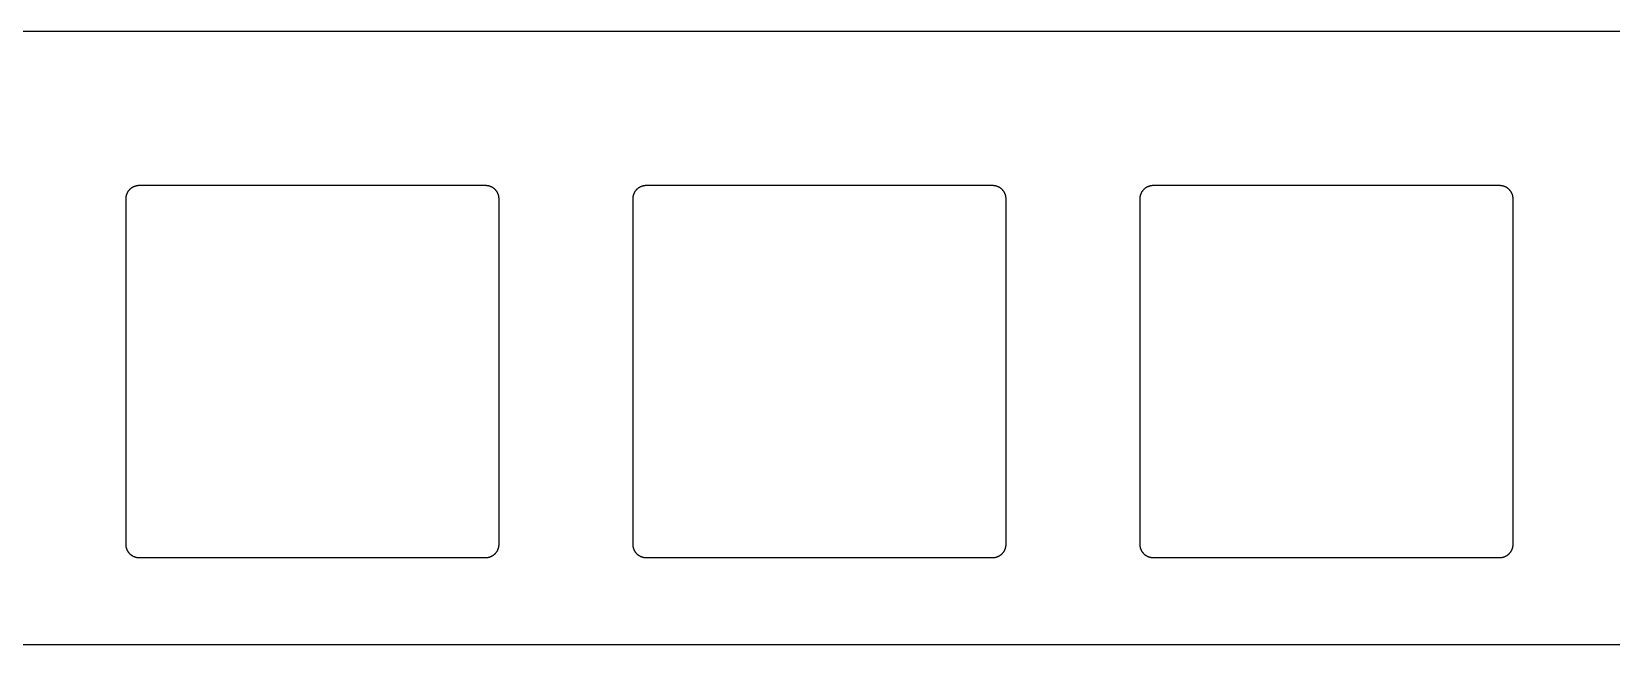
# Model space of a CAD drawing. Header units: millimetres. Extents: x 1057 to 1343, y -204 to -96.
# Drawn here: x 1208.5 to 1267.9, y -122.2 to -99.1 of the extents above; entities that cross this region are included whole.
import ezdxf

# ---------------------------------------------------------------- set-up
doc = ezdxf.new("R2010")
doc.units = ezdxf.units.MM
doc.layers.add('Layer 01', color=18, linetype='Continuous', true_color=0x000000)

msp = doc.modelspace()

# ---------------------------------------------------------------- linework, layer by layer
at = {"layer": 'Layer 01', "color": 0}
for p, q in [((1276.694, -99.125, 1.5), (1123.306, -99.125, 1.5)), ((1212.179, -105.065, 1.5), (1212.187, -105.056, 1.5)), ((1212.187, -105.056, 1.5), (1212.196, -105.046, 1.5)), ((1212.196, -105.046, 1.5), (1212.206, -105.037, 1.5)), ((1212.206, -105.037, 1.5), (1212.215, -105.029, 1.5)), ((1212.215, -105.029, 1.5), (1212.225, -105.02, 1.5)), ((1212.225, -105.02, 1.5), (1212.235, -105.012, 1.5)), ((1212.235, -105.012, 1.5), (1212.245, -105.004, 1.5)), ((1212.245, -105.004, 1.5), (1212.255, -104.996, 1.5)), ((1212.255, -104.996, 1.5), (1212.266, -104.989, 1.5)), ((1212.266, -104.989, 1.5), (1212.276, -104.982, 1.5)), ((1212.276, -104.982, 1.5), (1212.287, -104.975, 1.5)), ((1212.287, -104.975, 1.5), (1212.298, -104.968, 1.5)), ((1212.298, -104.968, 1.5), (1212.309, -104.962, 1.5)), ((1212.309, -104.962, 1.5), (1212.32, -104.956, 1.5)), ((1212.32, -104.956, 1.5), (1212.332, -104.95, 1.5)), ((1212.332, -104.95, 1.5), (1212.343, -104.945, 1.5)), ((1212.343, -104.945, 1.5), (1212.354, -104.94, 1.5)), ((1212.354, -104.94, 1.5), (1212.366, -104.935, 1.5)), ((1212.366, -104.935, 1.5), (1212.378, -104.931, 1.5)), ((1212.378, -104.931, 1.5), (1212.389, -104.927, 1.5)), ((1212.389, -104.927, 1.5), (1212.401, -104.923, 1.5)), ((1212.401, -104.923, 1.5), (1212.412, -104.919, 1.5)), ((1212.412, -104.919, 1.5), (1212.424, -104.916, 1.5)), ((1212.424, -104.916, 1.5), (1212.436, -104.913, 1.5)), ((1212.436, -104.913, 1.5), (1212.447, -104.911, 1.5)), ((1212.447, -104.911, 1.5), (1212.459, -104.908, 1.5)), ((1212.459, -104.908, 1.5), (1212.471, -104.906, 1.5)), ((1212.471, -104.906, 1.5), (1212.482, -104.905, 1.5)), ((1212.482, -104.905, 1.5), (1212.494, -104.903, 1.5)), ((1212.494, -104.903, 1.5), (1212.505, -104.902, 1.5)), ((1212.505, -104.902, 1.5), (1212.516, -104.901, 1.5)), ((1212.516, -104.901, 1.5), (1212.528, -104.9, 1.5)), ((1212.528, -104.9, 1.5), (1212.539, -104.9, 1.5)), ((1212.539, -104.9, 1.5), (1212.55, -104.9, 1.5)), ((1212.55, -104.9, 1.5), (1225.55, -104.9, 1.5)), ((1225.55, -104.9, 1.5), (1225.561, -104.9, 1.5)), ((1225.561, -104.9, 1.5), (1225.572, -104.9, 1.5)), ((1225.572, -104.9, 1.5), (1225.584, -104.901, 1.5)), ((1225.584, -104.901, 1.5), (1225.595, -104.902, 1.5)), ((1225.595, -104.902, 1.5), (1225.606, -104.903, 1.5)), ((1225.606, -104.903, 1.5), (1225.618, -104.905, 1.5)), ((1225.618, -104.905, 1.5), (1225.629, -104.906, 1.5)), ((1225.629, -104.906, 1.5), (1225.641, -104.908, 1.5)), ((1225.641, -104.908, 1.5), (1225.653, -104.911, 1.5)), ((1225.653, -104.911, 1.5), (1225.664, -104.913, 1.5)), ((1225.664, -104.913, 1.5), (1225.676, -104.916, 1.5)), ((1225.676, -104.916, 1.5), (1225.688, -104.919, 1.5)), ((1225.688, -104.919, 1.5), (1225.699, -104.923, 1.5)), ((1225.699, -104.923, 1.5), (1225.711, -104.927, 1.5)), ((1225.711, -104.927, 1.5), (1225.722, -104.931, 1.5)), ((1225.722, -104.931, 1.5), (1225.734, -104.935, 1.5)), ((1225.734, -104.935, 1.5), (1225.746, -104.94, 1.5)), ((1225.746, -104.94, 1.5), (1225.757, -104.945, 1.5)), ((1225.757, -104.945, 1.5), (1225.768, -104.95, 1.5)), ((1225.768, -104.95, 1.5), (1225.78, -104.956, 1.5)), ((1225.78, -104.956, 1.5), (1225.791, -104.962, 1.5)), ((1225.791, -104.962, 1.5), (1225.802, -104.968, 1.5)), ((1225.802, -104.968, 1.5), (1225.813, -104.975, 1.5)), ((1225.813, -104.975, 1.5), (1225.824, -104.982, 1.5)), ((1225.824, -104.982, 1.5), (1225.834, -104.989, 1.5)), ((1225.834, -104.989, 1.5), (1225.845, -104.996, 1.5)), ((1225.845, -104.996, 1.5), (1225.855, -105.004, 1.5)), ((1225.855, -105.004, 1.5), (1225.865, -105.012, 1.5)), ((1225.865, -105.012, 1.5), (1225.875, -105.02, 1.5)), ((1225.875, -105.02, 1.5), (1225.885, -105.029, 1.5)), ((1225.885, -105.029, 1.5), (1225.894, -105.037, 1.5)), ((1225.894, -105.037, 1.5), (1225.904, -105.046, 1.5)), ((1225.904, -105.046, 1.5), (1225.913, -105.056, 1.5)), ((1225.913, -105.056, 1.5), (1225.921, -105.065, 1.5)), ((1231.229, -105.065, 1.5), (1231.237, -105.056, 1.5)), ((1231.237, -105.056, 1.5), (1231.246, -105.046, 1.5)), ((1231.246, -105.046, 1.5), (1231.256, -105.037, 1.5)), ((1231.256, -105.037, 1.5), (1231.265, -105.029, 1.5)), ((1231.265, -105.029, 1.5), (1231.275, -105.02, 1.5)), ((1231.275, -105.02, 1.5), (1231.285, -105.012, 1.5)), ((1231.285, -105.012, 1.5), (1231.295, -105.004, 1.5)), ((1231.295, -105.004, 1.5), (1231.305, -104.996, 1.5)), ((1231.305, -104.996, 1.5), (1231.316, -104.989, 1.5)), ((1231.316, -104.989, 1.5), (1231.326, -104.982, 1.5)), ((1231.326, -104.982, 1.5), (1231.337, -104.975, 1.5)), ((1231.337, -104.975, 1.5), (1231.348, -104.968, 1.5)), ((1231.348, -104.968, 1.5), (1231.359, -104.962, 1.5)), ((1231.359, -104.962, 1.5), (1231.37, -104.956, 1.5)), ((1231.37, -104.956, 1.5), (1231.382, -104.95, 1.5)), ((1231.382, -104.95, 1.5), (1231.393, -104.945, 1.5)), ((1231.393, -104.945, 1.5), (1231.404, -104.94, 1.5)), ((1231.404, -104.94, 1.5), (1231.416, -104.935, 1.5)), ((1231.416, -104.935, 1.5), (1231.428, -104.931, 1.5)), ((1231.428, -104.931, 1.5), (1231.439, -104.927, 1.5)), ((1231.439, -104.927, 1.5), (1231.451, -104.923, 1.5)), ((1231.451, -104.923, 1.5), (1231.462, -104.919, 1.5)), ((1231.462, -104.919, 1.5), (1231.474, -104.916, 1.5)), ((1231.474, -104.916, 1.5), (1231.486, -104.913, 1.5)), ((1231.486, -104.913, 1.5), (1231.497, -104.911, 1.5)), ((1231.497, -104.911, 1.5), (1231.509, -104.908, 1.5)), ((1231.509, -104.908, 1.5), (1231.521, -104.906, 1.5)), ((1231.521, -104.906, 1.5), (1231.532, -104.905, 1.5)), ((1231.532, -104.905, 1.5), (1231.544, -104.903, 1.5)), ((1231.544, -104.903, 1.5), (1231.555, -104.902, 1.5)), ((1231.555, -104.902, 1.5), (1231.566, -104.901, 1.5)), ((1231.566, -104.901, 1.5), (1231.578, -104.9, 1.5)), ((1231.578, -104.9, 1.5), (1231.589, -104.9, 1.5)), ((1231.589, -104.9, 1.5), (1231.6, -104.9, 1.5)), ((1231.6, -104.9, 1.5), (1244.6, -104.9, 1.5)), ((1244.6, -104.9, 1.5), (1244.611, -104.9, 1.5)), ((1244.611, -104.9, 1.5), (1244.622, -104.9, 1.5)), ((1244.622, -104.9, 1.5), (1244.634, -104.901, 1.5)), ((1244.634, -104.901, 1.5), (1244.645, -104.902, 1.5)), ((1244.645, -104.902, 1.5), (1244.656, -104.903, 1.5)), ((1244.656, -104.903, 1.5), (1244.668, -104.905, 1.5)), ((1244.668, -104.905, 1.5), (1244.679, -104.906, 1.5)), ((1244.679, -104.906, 1.5), (1244.691, -104.908, 1.5)), ((1244.691, -104.908, 1.5), (1244.703, -104.911, 1.5)), ((1244.703, -104.911, 1.5), (1244.714, -104.913, 1.5)), ((1244.714, -104.913, 1.5), (1244.726, -104.916, 1.5)), ((1244.726, -104.916, 1.5), (1244.738, -104.919, 1.5)), ((1244.738, -104.919, 1.5), (1244.749, -104.923, 1.5)), ((1244.749, -104.923, 1.5), (1244.761, -104.927, 1.5)), ((1244.761, -104.927, 1.5), (1244.772, -104.931, 1.5)), ((1244.772, -104.931, 1.5), (1244.784, -104.935, 1.5)), ((1244.784, -104.935, 1.5), (1244.796, -104.94, 1.5)), ((1244.796, -104.94, 1.5), (1244.807, -104.945, 1.5)), ((1244.807, -104.945, 1.5), (1244.818, -104.95, 1.5)), ((1244.818, -104.95, 1.5), (1244.83, -104.956, 1.5)), ((1244.83, -104.956, 1.5), (1244.841, -104.962, 1.5)), ((1244.841, -104.962, 1.5), (1244.852, -104.968, 1.5)), ((1244.852, -104.968, 1.5), (1244.863, -104.975, 1.5)), ((1244.863, -104.975, 1.5), (1244.874, -104.982, 1.5)), ((1244.874, -104.982, 1.5), (1244.884, -104.989, 1.5)), ((1244.884, -104.989, 1.5), (1244.895, -104.996, 1.5)), ((1244.895, -104.996, 1.5), (1244.905, -105.004, 1.5)), ((1244.905, -105.004, 1.5), (1244.915, -105.012, 1.5)), ((1244.915, -105.012, 1.5), (1244.925, -105.02, 1.5)), ((1244.925, -105.02, 1.5), (1244.935, -105.029, 1.5)), ((1244.935, -105.029, 1.5), (1244.944, -105.037, 1.5)), ((1244.944, -105.037, 1.5), (1244.954, -105.046, 1.5)), ((1244.954, -105.046, 1.5), (1244.963, -105.056, 1.5)), ((1244.963, -105.056, 1.5), (1244.971, -105.065, 1.5)), ((1250.279, -105.065, 1.5), (1250.287, -105.056, 1.5)), ((1250.287, -105.056, 1.5), (1250.296, -105.046, 1.5)), ((1250.296, -105.046, 1.5), (1250.306, -105.037, 1.5)), ((1250.306, -105.037, 1.5), (1250.315, -105.029, 1.5)), ((1250.315, -105.029, 1.5), (1250.325, -105.02, 1.5)), ((1250.325, -105.02, 1.5), (1250.335, -105.012, 1.5)), ((1250.335, -105.012, 1.5), (1250.345, -105.004, 1.5)), ((1250.345, -105.004, 1.5), (1250.355, -104.996, 1.5)), ((1250.355, -104.996, 1.5), (1250.366, -104.989, 1.5)), ((1250.366, -104.989, 1.5), (1250.376, -104.982, 1.5)), ((1250.376, -104.982, 1.5), (1250.387, -104.975, 1.5)), ((1250.387, -104.975, 1.5), (1250.398, -104.968, 1.5)), ((1250.398, -104.968, 1.5), (1250.409, -104.962, 1.5)), ((1250.409, -104.962, 1.5), (1250.42, -104.956, 1.5)), ((1250.42, -104.956, 1.5), (1250.432, -104.95, 1.5)), ((1250.432, -104.95, 1.5), (1250.443, -104.945, 1.5)), ((1250.443, -104.945, 1.5), (1250.454, -104.94, 1.5)), ((1250.454, -104.94, 1.5), (1250.466, -104.935, 1.5)), ((1250.466, -104.935, 1.5), (1250.478, -104.931, 1.5)), ((1250.478, -104.931, 1.5), (1250.489, -104.927, 1.5)), ((1250.489, -104.927, 1.5), (1250.501, -104.923, 1.5)), ((1250.501, -104.923, 1.5), (1250.512, -104.919, 1.5)), ((1250.512, -104.919, 1.5), (1250.524, -104.916, 1.5)), ((1250.524, -104.916, 1.5), (1250.536, -104.913, 1.5)), ((1250.536, -104.913, 1.5), (1250.547, -104.911, 1.5)), ((1250.547, -104.911, 1.5), (1250.559, -104.908, 1.5)), ((1250.559, -104.908, 1.5), (1250.571, -104.906, 1.5)), ((1250.571, -104.906, 1.5), (1250.582, -104.905, 1.5)), ((1250.582, -104.905, 1.5), (1250.594, -104.903, 1.5)), ((1250.594, -104.903, 1.5), (1250.605, -104.902, 1.5)), ((1250.605, -104.902, 1.5), (1250.616, -104.901, 1.5)), ((1250.616, -104.901, 1.5), (1250.628, -104.9, 1.5)), ((1250.628, -104.9, 1.5), (1250.639, -104.9, 1.5)), ((1250.639, -104.9, 1.5), (1250.65, -104.9, 1.5)), ((1250.65, -104.9, 1.5), (1263.65, -104.9, 1.5)), ((1263.65, -104.9, 1.5), (1263.661, -104.9, 1.5)), ((1263.661, -104.9, 1.5), (1263.672, -104.9, 1.5)), ((1263.672, -104.9, 1.5), (1263.684, -104.901, 1.5)), ((1263.684, -104.901, 1.5), (1263.695, -104.902, 1.5)), ((1263.695, -104.902, 1.5), (1263.706, -104.903, 1.5)), ((1263.706, -104.903, 1.5), (1263.718, -104.905, 1.5)), ((1263.718, -104.905, 1.5), (1263.729, -104.906, 1.5)), ((1263.729, -104.906, 1.5), (1263.741, -104.908, 1.5)), ((1263.741, -104.908, 1.5), (1263.753, -104.911, 1.5)), ((1263.753, -104.911, 1.5), (1263.764, -104.913, 1.5)), ((1263.764, -104.913, 1.5), (1263.776, -104.916, 1.5)), ((1263.776, -104.916, 1.5), (1263.788, -104.919, 1.5)), ((1263.788, -104.919, 1.5), (1263.799, -104.923, 1.5)), ((1263.799, -104.923, 1.5), (1263.811, -104.927, 1.5)), ((1263.811, -104.927, 1.5), (1263.822, -104.931, 1.5)), ((1263.822, -104.931, 1.5), (1263.834, -104.935, 1.5)), ((1263.834, -104.935, 1.5), (1263.846, -104.94, 1.5)), ((1263.846, -104.94, 1.5), (1263.857, -104.945, 1.5)), ((1263.857, -104.945, 1.5), (1263.868, -104.95, 1.5)), ((1263.868, -104.95, 1.5), (1263.88, -104.956, 1.5)), ((1263.88, -104.956, 1.5), (1263.891, -104.962, 1.5)), ((1263.891, -104.962, 1.5), (1263.902, -104.968, 1.5)), ((1263.902, -104.968, 1.5), (1263.913, -104.975, 1.5)), ((1263.913, -104.975, 1.5), (1263.924, -104.982, 1.5)), ((1263.924, -104.982, 1.5), (1263.934, -104.989, 1.5)), ((1263.934, -104.989, 1.5), (1263.945, -104.996, 1.5)), ((1263.945, -104.996, 1.5), (1263.955, -105.004, 1.5)), ((1263.955, -105.004, 1.5), (1263.965, -105.012, 1.5)), ((1263.965, -105.012, 1.5), (1263.975, -105.02, 1.5)), ((1263.975, -105.02, 1.5), (1263.985, -105.029, 1.5)), ((1263.985, -105.029, 1.5), (1263.994, -105.037, 1.5)), ((1263.994, -105.037, 1.5), (1264.004, -105.046, 1.5)), ((1264.004, -105.046, 1.5), (1264.013, -105.056, 1.5)), ((1264.013, -105.056, 1.5), (1264.021, -105.065, 1.5)), ((1212.05, -105.378, 1.5), (1212.051, -105.366, 1.5)), ((1212.05, -105.389, 1.5), (1212.05, -105.378, 1.5)), ((1212.05, -105.4, 1.5), (1212.05, -105.389, 1.5)), ((1212.05, -118.4, 1.5), (1212.05, -105.4, 1.5)), ((1212.051, -105.366, 1.5), (1212.052, -105.355, 1.5)), ((1212.052, -105.355, 1.5), (1212.053, -105.344, 1.5)), ((1212.053, -105.344, 1.5), (1212.055, -105.332, 1.5)), ((1212.055, -105.332, 1.5), (1212.056, -105.321, 1.5)), ((1212.056, -105.321, 1.5), (1212.058, -105.309, 1.5)), ((1212.058, -105.309, 1.5), (1212.061, -105.297, 1.5)), ((1212.061, -105.297, 1.5), (1212.063, -105.286, 1.5)), ((1212.063, -105.286, 1.5), (1212.066, -105.274, 1.5)), ((1212.066, -105.274, 1.5), (1212.069, -105.262, 1.5)), ((1212.069, -105.262, 1.5), (1212.073, -105.251, 1.5)), ((1212.073, -105.251, 1.5), (1212.077, -105.239, 1.5)), ((1212.077, -105.239, 1.5), (1212.081, -105.228, 1.5)), ((1212.081, -105.228, 1.5), (1212.085, -105.216, 1.5)), ((1212.085, -105.216, 1.5), (1212.09, -105.204, 1.5)), ((1212.09, -105.204, 1.5), (1212.095, -105.193, 1.5)), ((1212.095, -105.193, 1.5), (1212.1, -105.182, 1.5)), ((1212.1, -105.182, 1.5), (1212.106, -105.17, 1.5)), ((1212.106, -105.17, 1.5), (1212.112, -105.159, 1.5)), ((1212.112, -105.159, 1.5), (1212.118, -105.148, 1.5)), ((1212.118, -105.148, 1.5), (1212.125, -105.137, 1.5)), ((1212.125, -105.137, 1.5), (1212.132, -105.126, 1.5)), ((1212.132, -105.126, 1.5), (1212.139, -105.116, 1.5)), ((1212.139, -105.116, 1.5), (1212.146, -105.105, 1.5)), ((1212.146, -105.105, 1.5), (1212.154, -105.095, 1.5)), ((1212.154, -105.095, 1.5), (1212.162, -105.085, 1.5)), ((1212.162, -105.085, 1.5), (1212.17, -105.075, 1.5)), ((1212.17, -105.075, 1.5), (1212.179, -105.065, 1.5)), ((1225.921, -105.065, 1.5), (1225.93, -105.075, 1.5)), ((1225.93, -105.075, 1.5), (1225.938, -105.085, 1.5)), ((1225.938, -105.085, 1.5), (1225.946, -105.095, 1.5)), ((1225.946, -105.095, 1.5), (1225.954, -105.105, 1.5)), ((1225.954, -105.105, 1.5), (1225.961, -105.116, 1.5)), ((1225.961, -105.116, 1.5), (1225.968, -105.126, 1.5)), ((1225.968, -105.126, 1.5), (1225.975, -105.137, 1.5)), ((1225.975, -105.137, 1.5), (1225.982, -105.148, 1.5)), ((1225.982, -105.148, 1.5), (1225.988, -105.159, 1.5)), ((1225.988, -105.159, 1.5), (1225.994, -105.17, 1.5)), ((1225.994, -105.17, 1.5), (1226, -105.182, 1.5)), ((1226, -105.182, 1.5), (1226.005, -105.193, 1.5)), ((1226.005, -105.193, 1.5), (1226.01, -105.204, 1.5)), ((1226.01, -105.204, 1.5), (1226.015, -105.216, 1.5)), ((1226.015, -105.216, 1.5), (1226.019, -105.228, 1.5)), ((1226.019, -105.228, 1.5), (1226.023, -105.239, 1.5)), ((1226.023, -105.239, 1.5), (1226.027, -105.251, 1.5)), ((1226.027, -105.251, 1.5), (1226.031, -105.262, 1.5)), ((1226.031, -105.262, 1.5), (1226.034, -105.274, 1.5)), ((1226.034, -105.274, 1.5), (1226.037, -105.286, 1.5)), ((1226.037, -105.286, 1.5), (1226.039, -105.297, 1.5)), ((1226.039, -105.297, 1.5), (1226.042, -105.309, 1.5)), ((1226.042, -105.309, 1.5), (1226.044, -105.321, 1.5)), ((1226.044, -105.321, 1.5), (1226.045, -105.332, 1.5)), ((1226.045, -105.332, 1.5), (1226.047, -105.344, 1.5)), ((1226.047, -105.344, 1.5), (1226.048, -105.355, 1.5)), ((1226.048, -105.355, 1.5), (1226.049, -105.366, 1.5)), ((1226.049, -105.366, 1.5), (1226.05, -105.378, 1.5)), ((1226.05, -105.378, 1.5), (1226.05, -105.389, 1.5)), ((1226.05, -105.389, 1.5), (1226.05, -105.4, 1.5)), ((1226.05, -105.4, 1.5), (1226.05, -118.4, 1.5)), ((1231.1, -105.378, 1.5), (1231.101, -105.366, 1.5)), ((1231.1, -105.389, 1.5), (1231.1, -105.378, 1.5)), ((1231.1, -105.4, 1.5), (1231.1, -105.389, 1.5)), ((1231.1, -118.4, 1.5), (1231.1, -105.4, 1.5)), ((1231.101, -105.366, 1.5), (1231.102, -105.355, 1.5)), ((1231.102, -105.355, 1.5), (1231.103, -105.344, 1.5)), ((1231.103, -105.344, 1.5), (1231.105, -105.332, 1.5)), ((1231.105, -105.332, 1.5), (1231.106, -105.321, 1.5)), ((1231.106, -105.321, 1.5), (1231.108, -105.309, 1.5)), ((1231.108, -105.309, 1.5), (1231.111, -105.297, 1.5)), ((1231.111, -105.297, 1.5), (1231.113, -105.286, 1.5)), ((1231.113, -105.286, 1.5), (1231.116, -105.274, 1.5)), ((1231.116, -105.274, 1.5), (1231.119, -105.262, 1.5)), ((1231.119, -105.262, 1.5), (1231.123, -105.251, 1.5)), ((1231.123, -105.251, 1.5), (1231.127, -105.239, 1.5)), ((1231.127, -105.239, 1.5), (1231.131, -105.228, 1.5)), ((1231.131, -105.228, 1.5), (1231.135, -105.216, 1.5)), ((1231.135, -105.216, 1.5), (1231.14, -105.204, 1.5)), ((1231.14, -105.204, 1.5), (1231.145, -105.193, 1.5)), ((1231.145, -105.193, 1.5), (1231.15, -105.182, 1.5)), ((1231.15, -105.182, 1.5), (1231.156, -105.17, 1.5)), ((1231.156, -105.17, 1.5), (1231.162, -105.159, 1.5)), ((1231.162, -105.159, 1.5), (1231.168, -105.148, 1.5)), ((1231.168, -105.148, 1.5), (1231.175, -105.137, 1.5)), ((1231.175, -105.137, 1.5), (1231.182, -105.126, 1.5)), ((1231.182, -105.126, 1.5), (1231.189, -105.116, 1.5)), ((1231.189, -105.116, 1.5), (1231.196, -105.105, 1.5)), ((1231.196, -105.105, 1.5), (1231.204, -105.095, 1.5)), ((1231.204, -105.095, 1.5), (1231.212, -105.085, 1.5)), ((1231.212, -105.085, 1.5), (1231.22, -105.075, 1.5)), ((1231.22, -105.075, 1.5), (1231.229, -105.065, 1.5)), ((1244.971, -105.065, 1.5), (1244.98, -105.075, 1.5)), ((1244.98, -105.075, 1.5), (1244.988, -105.085, 1.5)), ((1244.988, -105.085, 1.5), (1244.996, -105.095, 1.5)), ((1244.996, -105.095, 1.5), (1245.004, -105.105, 1.5)), ((1245.004, -105.105, 1.5), (1245.011, -105.116, 1.5)), ((1245.011, -105.116, 1.5), (1245.018, -105.126, 1.5)), ((1245.018, -105.126, 1.5), (1245.025, -105.137, 1.5)), ((1245.025, -105.137, 1.5), (1245.032, -105.148, 1.5)), ((1245.032, -105.148, 1.5), (1245.038, -105.159, 1.5)), ((1245.038, -105.159, 1.5), (1245.044, -105.17, 1.5)), ((1245.044, -105.17, 1.5), (1245.05, -105.182, 1.5)), ((1245.05, -105.182, 1.5), (1245.055, -105.193, 1.5)), ((1245.055, -105.193, 1.5), (1245.06, -105.204, 1.5)), ((1245.06, -105.204, 1.5), (1245.065, -105.216, 1.5)), ((1245.065, -105.216, 1.5), (1245.069, -105.228, 1.5)), ((1245.069, -105.228, 1.5), (1245.073, -105.239, 1.5)), ((1245.073, -105.239, 1.5), (1245.077, -105.251, 1.5)), ((1245.077, -105.251, 1.5), (1245.081, -105.262, 1.5)), ((1245.081, -105.262, 1.5), (1245.084, -105.274, 1.5)), ((1245.084, -105.274, 1.5), (1245.087, -105.286, 1.5)), ((1245.087, -105.286, 1.5), (1245.089, -105.297, 1.5)), ((1245.089, -105.297, 1.5), (1245.092, -105.309, 1.5)), ((1245.092, -105.309, 1.5), (1245.094, -105.321, 1.5)), ((1245.094, -105.321, 1.5), (1245.095, -105.332, 1.5)), ((1245.095, -105.332, 1.5), (1245.097, -105.344, 1.5)), ((1245.097, -105.344, 1.5), (1245.098, -105.355, 1.5)), ((1245.098, -105.355, 1.5), (1245.099, -105.366, 1.5)), ((1245.099, -105.366, 1.5), (1245.1, -105.378, 1.5)), ((1245.1, -105.378, 1.5), (1245.1, -105.389, 1.5)), ((1245.1, -105.389, 1.5), (1245.1, -105.4, 1.5)), ((1245.1, -105.4, 1.5), (1245.1, -118.4, 1.5)), ((1250.15, -105.378, 1.5), (1250.151, -105.366, 1.5)), ((1250.15, -105.389, 1.5), (1250.15, -105.378, 1.5)), ((1250.15, -105.4, 1.5), (1250.15, -105.389, 1.5)), ((1250.15, -118.4, 1.5), (1250.15, -105.4, 1.5)), ((1250.151, -105.366, 1.5), (1250.152, -105.355, 1.5)), ((1250.152, -105.355, 1.5), (1250.153, -105.344, 1.5)), ((1250.153, -105.344, 1.5), (1250.155, -105.332, 1.5)), ((1250.155, -105.332, 1.5), (1250.156, -105.321, 1.5)), ((1250.156, -105.321, 1.5), (1250.158, -105.309, 1.5)), ((1250.158, -105.309, 1.5), (1250.161, -105.297, 1.5)), ((1250.161, -105.297, 1.5), (1250.163, -105.286, 1.5)), ((1250.163, -105.286, 1.5), (1250.166, -105.274, 1.5)), ((1250.166, -105.274, 1.5), (1250.169, -105.262, 1.5)), ((1250.169, -105.262, 1.5), (1250.173, -105.251, 1.5)), ((1250.173, -105.251, 1.5), (1250.177, -105.239, 1.5)), ((1250.177, -105.239, 1.5), (1250.181, -105.228, 1.5)), ((1250.181, -105.228, 1.5), (1250.185, -105.216, 1.5)), ((1250.185, -105.216, 1.5), (1250.19, -105.204, 1.5)), ((1250.19, -105.204, 1.5), (1250.195, -105.193, 1.5)), ((1250.195, -105.193, 1.5), (1250.2, -105.182, 1.5)), ((1250.2, -105.182, 1.5), (1250.206, -105.17, 1.5)), ((1250.206, -105.17, 1.5), (1250.212, -105.159, 1.5)), ((1250.212, -105.159, 1.5), (1250.218, -105.148, 1.5)), ((1250.218, -105.148, 1.5), (1250.225, -105.137, 1.5)), ((1250.225, -105.137, 1.5), (1250.232, -105.126, 1.5)), ((1250.232, -105.126, 1.5), (1250.239, -105.116, 1.5)), ((1250.239, -105.116, 1.5), (1250.246, -105.105, 1.5)), ((1250.246, -105.105, 1.5), (1250.254, -105.095, 1.5)), ((1250.254, -105.095, 1.5), (1250.262, -105.085, 1.5)), ((1250.262, -105.085, 1.5), (1250.27, -105.075, 1.5)), ((1250.27, -105.075, 1.5), (1250.279, -105.065, 1.5)), ((1264.021, -105.065, 1.5), (1264.03, -105.075, 1.5)), ((1264.03, -105.075, 1.5), (1264.038, -105.085, 1.5)), ((1264.038, -105.085, 1.5), (1264.046, -105.095, 1.5)), ((1264.046, -105.095, 1.5), (1264.054, -105.105, 1.5)), ((1264.054, -105.105, 1.5), (1264.061, -105.116, 1.5)), ((1264.061, -105.116, 1.5), (1264.068, -105.126, 1.5)), ((1264.068, -105.126, 1.5), (1264.075, -105.137, 1.5)), ((1264.075, -105.137, 1.5), (1264.082, -105.148, 1.5)), ((1264.082, -105.148, 1.5), (1264.088, -105.159, 1.5)), ((1264.088, -105.159, 1.5), (1264.094, -105.17, 1.5)), ((1264.094, -105.17, 1.5), (1264.1, -105.182, 1.5)), ((1264.1, -105.182, 1.5), (1264.105, -105.193, 1.5)), ((1264.105, -105.193, 1.5), (1264.11, -105.204, 1.5)), ((1264.11, -105.204, 1.5), (1264.115, -105.216, 1.5)), ((1264.115, -105.216, 1.5), (1264.119, -105.228, 1.5)), ((1264.119, -105.228, 1.5), (1264.123, -105.239, 1.5)), ((1264.123, -105.239, 1.5), (1264.127, -105.251, 1.5)), ((1264.127, -105.251, 1.5), (1264.131, -105.262, 1.5)), ((1264.131, -105.262, 1.5), (1264.134, -105.274, 1.5)), ((1264.134, -105.274, 1.5), (1264.137, -105.286, 1.5)), ((1264.137, -105.286, 1.5), (1264.139, -105.297, 1.5)), ((1264.139, -105.297, 1.5), (1264.142, -105.309, 1.5)), ((1264.142, -105.309, 1.5), (1264.144, -105.321, 1.5)), ((1264.144, -105.321, 1.5), (1264.145, -105.332, 1.5)), ((1264.145, -105.332, 1.5), (1264.147, -105.344, 1.5)), ((1264.147, -105.344, 1.5), (1264.148, -105.355, 1.5)), ((1264.148, -105.355, 1.5), (1264.149, -105.366, 1.5)), ((1264.149, -105.366, 1.5), (1264.15, -105.378, 1.5)), ((1264.15, -105.378, 1.5), (1264.15, -105.389, 1.5)), ((1264.15, -105.389, 1.5), (1264.15, -105.4, 1.5)), ((1264.15, -105.4, 1.5), (1264.15, -118.4, 1.5)), ((1212.05, -118.411, 1.5), (1212.05, -118.4, 1.5)), ((1212.05, -118.422, 1.5), (1212.05, -118.411, 1.5)), ((1212.051, -118.434, 1.5), (1212.05, -118.422, 1.5)), ((1212.052, -118.445, 1.5), (1212.051, -118.434, 1.5)), ((1212.053, -118.456, 1.5), (1212.052, -118.445, 1.5)), ((1212.055, -118.468, 1.5), (1212.053, -118.456, 1.5)), ((1212.056, -118.479, 1.5), (1212.055, -118.468, 1.5)), ((1212.058, -118.491, 1.5), (1212.056, -118.479, 1.5)), ((1212.061, -118.503, 1.5), (1212.058, -118.491, 1.5)), ((1212.063, -118.514, 1.5), (1212.061, -118.503, 1.5)), ((1212.066, -118.526, 1.5), (1212.063, -118.514, 1.5)), ((1212.069, -118.538, 1.5), (1212.066, -118.526, 1.5)), ((1212.073, -118.549, 1.5), (1212.069, -118.538, 1.5)), ((1212.077, -118.561, 1.5), (1212.073, -118.549, 1.5)), ((1212.081, -118.572, 1.5), (1212.077, -118.561, 1.5)), ((1212.085, -118.584, 1.5), (1212.081, -118.572, 1.5)), ((1212.09, -118.596, 1.5), (1212.085, -118.584, 1.5)), ((1212.095, -118.607, 1.5), (1212.09, -118.596, 1.5)), ((1212.1, -118.618, 1.5), (1212.095, -118.607, 1.5)), ((1212.106, -118.63, 1.5), (1212.1, -118.618, 1.5)), ((1212.112, -118.641, 1.5), (1212.106, -118.63, 1.5)), ((1212.118, -118.652, 1.5), (1212.112, -118.641, 1.5)), ((1212.125, -118.663, 1.5), (1212.118, -118.652, 1.5)), ((1212.132, -118.674, 1.5), (1212.125, -118.663, 1.5)), ((1212.139, -118.684, 1.5), (1212.132, -118.674, 1.5)), ((1212.146, -118.695, 1.5), (1212.139, -118.684, 1.5)), ((1212.154, -118.705, 1.5), (1212.146, -118.695, 1.5)), ((1212.162, -118.715, 1.5), (1212.154, -118.705, 1.5)), ((1225.946, -118.705, 1.5), (1225.938, -118.715, 1.5)), ((1225.954, -118.695, 1.5), (1225.946, -118.705, 1.5)), ((1225.961, -118.684, 1.5), (1225.954, -118.695, 1.5)), ((1225.968, -118.674, 1.5), (1225.961, -118.684, 1.5)), ((1225.975, -118.663, 1.5), (1225.968, -118.674, 1.5)), ((1225.982, -118.652, 1.5), (1225.975, -118.663, 1.5)), ((1225.988, -118.641, 1.5), (1225.982, -118.652, 1.5)), ((1225.994, -118.63, 1.5), (1225.988, -118.641, 1.5)), ((1226, -118.618, 1.5), (1225.994, -118.63, 1.5)), ((1226.005, -118.607, 1.5), (1226, -118.618, 1.5)), ((1226.01, -118.596, 1.5), (1226.005, -118.607, 1.5)), ((1226.015, -118.584, 1.5), (1226.01, -118.596, 1.5)), ((1226.019, -118.572, 1.5), (1226.015, -118.584, 1.5)), ((1226.023, -118.561, 1.5), (1226.019, -118.572, 1.5)), ((1226.027, -118.549, 1.5), (1226.023, -118.561, 1.5)), ((1226.031, -118.538, 1.5), (1226.027, -118.549, 1.5)), ((1226.034, -118.526, 1.5), (1226.031, -118.538, 1.5)), ((1226.037, -118.514, 1.5), (1226.034, -118.526, 1.5)), ((1226.039, -118.503, 1.5), (1226.037, -118.514, 1.5)), ((1226.042, -118.491, 1.5), (1226.039, -118.503, 1.5)), ((1226.044, -118.479, 1.5), (1226.042, -118.491, 1.5)), ((1226.045, -118.468, 1.5), (1226.044, -118.479, 1.5)), ((1226.047, -118.456, 1.5), (1226.045, -118.468, 1.5)), ((1226.048, -118.445, 1.5), (1226.047, -118.456, 1.5)), ((1226.049, -118.434, 1.5), (1226.048, -118.445, 1.5)), ((1226.05, -118.422, 1.5), (1226.049, -118.434, 1.5)), ((1226.05, -118.4, 1.5), (1226.05, -118.411, 1.5)), ((1226.05, -118.411, 1.5), (1226.05, -118.422, 1.5)), ((1231.1, -118.411, 1.5), (1231.1, -118.4, 1.5)), ((1231.1, -118.422, 1.5), (1231.1, -118.411, 1.5)), ((1231.101, -118.434, 1.5), (1231.1, -118.422, 1.5)), ((1231.102, -118.445, 1.5), (1231.101, -118.434, 1.5)), ((1231.103, -118.456, 1.5), (1231.102, -118.445, 1.5)), ((1231.105, -118.468, 1.5), (1231.103, -118.456, 1.5)), ((1231.106, -118.479, 1.5), (1231.105, -118.468, 1.5)), ((1231.108, -118.491, 1.5), (1231.106, -118.479, 1.5)), ((1231.111, -118.503, 1.5), (1231.108, -118.491, 1.5)), ((1231.113, -118.514, 1.5), (1231.111, -118.503, 1.5)), ((1231.116, -118.526, 1.5), (1231.113, -118.514, 1.5)), ((1231.119, -118.538, 1.5), (1231.116, -118.526, 1.5)), ((1231.123, -118.549, 1.5), (1231.119, -118.538, 1.5)), ((1231.127, -118.561, 1.5), (1231.123, -118.549, 1.5)), ((1231.131, -118.572, 1.5), (1231.127, -118.561, 1.5)), ((1231.135, -118.584, 1.5), (1231.131, -118.572, 1.5)), ((1231.14, -118.596, 1.5), (1231.135, -118.584, 1.5)), ((1231.145, -118.607, 1.5), (1231.14, -118.596, 1.5)), ((1231.15, -118.618, 1.5), (1231.145, -118.607, 1.5)), ((1231.156, -118.63, 1.5), (1231.15, -118.618, 1.5)), ((1231.162, -118.641, 1.5), (1231.156, -118.63, 1.5)), ((1231.168, -118.652, 1.5), (1231.162, -118.641, 1.5)), ((1231.175, -118.663, 1.5), (1231.168, -118.652, 1.5)), ((1231.182, -118.674, 1.5), (1231.175, -118.663, 1.5)), ((1231.189, -118.684, 1.5), (1231.182, -118.674, 1.5)), ((1231.196, -118.695, 1.5), (1231.189, -118.684, 1.5)), ((1231.204, -118.705, 1.5), (1231.196, -118.695, 1.5)), ((1231.212, -118.715, 1.5), (1231.204, -118.705, 1.5)), ((1244.996, -118.705, 1.5), (1244.988, -118.715, 1.5)), ((1245.004, -118.695, 1.5), (1244.996, -118.705, 1.5)), ((1245.011, -118.684, 1.5), (1245.004, -118.695, 1.5)), ((1245.018, -118.674, 1.5), (1245.011, -118.684, 1.5)), ((1245.025, -118.663, 1.5), (1245.018, -118.674, 1.5)), ((1245.032, -118.652, 1.5), (1245.025, -118.663, 1.5)), ((1245.038, -118.641, 1.5), (1245.032, -118.652, 1.5)), ((1245.044, -118.63, 1.5), (1245.038, -118.641, 1.5)), ((1245.05, -118.618, 1.5), (1245.044, -118.63, 1.5)), ((1245.055, -118.607, 1.5), (1245.05, -118.618, 1.5)), ((1245.06, -118.596, 1.5), (1245.055, -118.607, 1.5)), ((1245.065, -118.584, 1.5), (1245.06, -118.596, 1.5)), ((1245.069, -118.572, 1.5), (1245.065, -118.584, 1.5)), ((1245.073, -118.561, 1.5), (1245.069, -118.572, 1.5)), ((1245.077, -118.549, 1.5), (1245.073, -118.561, 1.5)), ((1245.081, -118.538, 1.5), (1245.077, -118.549, 1.5)), ((1245.084, -118.526, 1.5), (1245.081, -118.538, 1.5)), ((1245.087, -118.514, 1.5), (1245.084, -118.526, 1.5)), ((1245.089, -118.503, 1.5), (1245.087, -118.514, 1.5)), ((1245.092, -118.491, 1.5), (1245.089, -118.503, 1.5)), ((1245.094, -118.479, 1.5), (1245.092, -118.491, 1.5)), ((1245.095, -118.468, 1.5), (1245.094, -118.479, 1.5)), ((1245.097, -118.456, 1.5), (1245.095, -118.468, 1.5)), ((1245.098, -118.445, 1.5), (1245.097, -118.456, 1.5)), ((1245.099, -118.434, 1.5), (1245.098, -118.445, 1.5)), ((1245.1, -118.422, 1.5), (1245.099, -118.434, 1.5)), ((1245.1, -118.4, 1.5), (1245.1, -118.411, 1.5)), ((1245.1, -118.411, 1.5), (1245.1, -118.422, 1.5)), ((1250.15, -118.411, 1.5), (1250.15, -118.4, 1.5)), ((1250.15, -118.422, 1.5), (1250.15, -118.411, 1.5)), ((1250.151, -118.434, 1.5), (1250.15, -118.422, 1.5)), ((1250.152, -118.445, 1.5), (1250.151, -118.434, 1.5)), ((1250.153, -118.456, 1.5), (1250.152, -118.445, 1.5)), ((1250.155, -118.468, 1.5), (1250.153, -118.456, 1.5)), ((1250.156, -118.479, 1.5), (1250.155, -118.468, 1.5)), ((1250.158, -118.491, 1.5), (1250.156, -118.479, 1.5)), ((1250.161, -118.503, 1.5), (1250.158, -118.491, 1.5)), ((1250.163, -118.514, 1.5), (1250.161, -118.503, 1.5)), ((1250.166, -118.526, 1.5), (1250.163, -118.514, 1.5)), ((1250.169, -118.538, 1.5), (1250.166, -118.526, 1.5)), ((1250.173, -118.549, 1.5), (1250.169, -118.538, 1.5)), ((1250.177, -118.561, 1.5), (1250.173, -118.549, 1.5)), ((1250.181, -118.572, 1.5), (1250.177, -118.561, 1.5)), ((1250.185, -118.584, 1.5), (1250.181, -118.572, 1.5)), ((1250.19, -118.596, 1.5), (1250.185, -118.584, 1.5)), ((1250.195, -118.607, 1.5), (1250.19, -118.596, 1.5)), ((1250.2, -118.618, 1.5), (1250.195, -118.607, 1.5)), ((1250.206, -118.63, 1.5), (1250.2, -118.618, 1.5)), ((1250.212, -118.641, 1.5), (1250.206, -118.63, 1.5)), ((1250.218, -118.652, 1.5), (1250.212, -118.641, 1.5)), ((1250.225, -118.663, 1.5), (1250.218, -118.652, 1.5)), ((1250.232, -118.674, 1.5), (1250.225, -118.663, 1.5)), ((1250.239, -118.684, 1.5), (1250.232, -118.674, 1.5)), ((1250.246, -118.695, 1.5), (1250.239, -118.684, 1.5)), ((1250.254, -118.705, 1.5), (1250.246, -118.695, 1.5)), ((1250.262, -118.715, 1.5), (1250.254, -118.705, 1.5)), ((1264.046, -118.705, 1.5), (1264.038, -118.715, 1.5)), ((1264.054, -118.695, 1.5), (1264.046, -118.705, 1.5)), ((1264.061, -118.684, 1.5), (1264.054, -118.695, 1.5)), ((1264.068, -118.674, 1.5), (1264.061, -118.684, 1.5)), ((1264.075, -118.663, 1.5), (1264.068, -118.674, 1.5)), ((1264.082, -118.652, 1.5), (1264.075, -118.663, 1.5)), ((1264.088, -118.641, 1.5), (1264.082, -118.652, 1.5)), ((1264.094, -118.63, 1.5), (1264.088, -118.641, 1.5)), ((1264.1, -118.618, 1.5), (1264.094, -118.63, 1.5)), ((1264.105, -118.607, 1.5), (1264.1, -118.618, 1.5)), ((1264.11, -118.596, 1.5), (1264.105, -118.607, 1.5)), ((1264.115, -118.584, 1.5), (1264.11, -118.596, 1.5)), ((1264.119, -118.572, 1.5), (1264.115, -118.584, 1.5)), ((1264.123, -118.561, 1.5), (1264.119, -118.572, 1.5)), ((1264.127, -118.549, 1.5), (1264.123, -118.561, 1.5)), ((1264.131, -118.538, 1.5), (1264.127, -118.549, 1.5)), ((1264.134, -118.526, 1.5), (1264.131, -118.538, 1.5)), ((1264.137, -118.514, 1.5), (1264.134, -118.526, 1.5)), ((1264.139, -118.503, 1.5), (1264.137, -118.514, 1.5)), ((1264.142, -118.491, 1.5), (1264.139, -118.503, 1.5)), ((1264.144, -118.479, 1.5), (1264.142, -118.491, 1.5)), ((1264.145, -118.468, 1.5), (1264.144, -118.479, 1.5)), ((1264.147, -118.456, 1.5), (1264.145, -118.468, 1.5)), ((1264.148, -118.445, 1.5), (1264.147, -118.456, 1.5)), ((1264.149, -118.434, 1.5), (1264.148, -118.445, 1.5)), ((1264.15, -118.422, 1.5), (1264.149, -118.434, 1.5)), ((1264.15, -118.4, 1.5), (1264.15, -118.411, 1.5)), ((1264.15, -118.411, 1.5), (1264.15, -118.422, 1.5)), ((1212.17, -118.725, 1.5), (1212.162, -118.715, 1.5)), ((1212.179, -118.735, 1.5), (1212.17, -118.725, 1.5)), ((1212.187, -118.744, 1.5), (1212.179, -118.735, 1.5)), ((1212.196, -118.754, 1.5), (1212.187, -118.744, 1.5)), ((1212.206, -118.763, 1.5), (1212.196, -118.754, 1.5)), ((1212.215, -118.771, 1.5), (1212.206, -118.763, 1.5)), ((1212.225, -118.78, 1.5), (1212.215, -118.771, 1.5)), ((1212.235, -118.788, 1.5), (1212.225, -118.78, 1.5)), ((1212.245, -118.796, 1.5), (1212.235, -118.788, 1.5)), ((1212.255, -118.804, 1.5), (1212.245, -118.796, 1.5)), ((1212.266, -118.811, 1.5), (1212.255, -118.804, 1.5)), ((1212.276, -118.818, 1.5), (1212.266, -118.811, 1.5)), ((1212.287, -118.825, 1.5), (1212.276, -118.818, 1.5)), ((1212.298, -118.832, 1.5), (1212.287, -118.825, 1.5)), ((1212.309, -118.838, 1.5), (1212.298, -118.832, 1.5)), ((1212.32, -118.844, 1.5), (1212.309, -118.838, 1.5)), ((1212.332, -118.85, 1.5), (1212.32, -118.844, 1.5)), ((1212.343, -118.855, 1.5), (1212.332, -118.85, 1.5)), ((1212.354, -118.86, 1.5), (1212.343, -118.855, 1.5)), ((1212.366, -118.865, 1.5), (1212.354, -118.86, 1.5)), ((1212.378, -118.869, 1.5), (1212.366, -118.865, 1.5)), ((1212.389, -118.873, 1.5), (1212.378, -118.869, 1.5)), ((1212.401, -118.877, 1.5), (1212.389, -118.873, 1.5)), ((1212.412, -118.881, 1.5), (1212.401, -118.877, 1.5)), ((1212.424, -118.884, 1.5), (1212.412, -118.881, 1.5)), ((1212.436, -118.887, 1.5), (1212.424, -118.884, 1.5)), ((1212.447, -118.889, 1.5), (1212.436, -118.887, 1.5)), ((1212.459, -118.892, 1.5), (1212.447, -118.889, 1.5)), ((1212.471, -118.894, 1.5), (1212.459, -118.892, 1.5)), ((1212.482, -118.895, 1.5), (1212.471, -118.894, 1.5)), ((1212.494, -118.897, 1.5), (1212.482, -118.895, 1.5)), ((1212.505, -118.898, 1.5), (1212.494, -118.897, 1.5)), ((1212.516, -118.899, 1.5), (1212.505, -118.898, 1.5)), ((1212.528, -118.9, 1.5), (1212.516, -118.899, 1.5)), ((1212.539, -118.9, 1.5), (1212.528, -118.9, 1.5)), ((1212.55, -118.9, 1.5), (1212.539, -118.9, 1.5)), ((1225.55, -118.9, 1.5), (1212.55, -118.9, 1.5)), ((1225.561, -118.9, 1.5), (1225.55, -118.9, 1.5)), ((1225.572, -118.9, 1.5), (1225.561, -118.9, 1.5)), ((1225.584, -118.899, 1.5), (1225.572, -118.9, 1.5)), ((1225.595, -118.898, 1.5), (1225.584, -118.899, 1.5)), ((1225.606, -118.897, 1.5), (1225.595, -118.898, 1.5)), ((1225.618, -118.895, 1.5), (1225.606, -118.897, 1.5)), ((1225.629, -118.894, 1.5), (1225.618, -118.895, 1.5)), ((1225.641, -118.892, 1.5), (1225.629, -118.894, 1.5)), ((1225.653, -118.889, 1.5), (1225.641, -118.892, 1.5)), ((1225.664, -118.887, 1.5), (1225.653, -118.889, 1.5)), ((1225.676, -118.884, 1.5), (1225.664, -118.887, 1.5)), ((1225.688, -118.881, 1.5), (1225.676, -118.884, 1.5)), ((1225.699, -118.877, 1.5), (1225.688, -118.881, 1.5)), ((1225.711, -118.873, 1.5), (1225.699, -118.877, 1.5)), ((1225.722, -118.869, 1.5), (1225.711, -118.873, 1.5)), ((1225.734, -118.865, 1.5), (1225.722, -118.869, 1.5)), ((1225.746, -118.86, 1.5), (1225.734, -118.865, 1.5)), ((1225.757, -118.855, 1.5), (1225.746, -118.86, 1.5)), ((1225.768, -118.85, 1.5), (1225.757, -118.855, 1.5)), ((1225.78, -118.844, 1.5), (1225.768, -118.85, 1.5)), ((1225.791, -118.838, 1.5), (1225.78, -118.844, 1.5)), ((1225.802, -118.832, 1.5), (1225.791, -118.838, 1.5)), ((1225.813, -118.825, 1.5), (1225.802, -118.832, 1.5)), ((1225.824, -118.818, 1.5), (1225.813, -118.825, 1.5)), ((1225.834, -118.811, 1.5), (1225.824, -118.818, 1.5)), ((1225.845, -118.804, 1.5), (1225.834, -118.811, 1.5)), ((1225.855, -118.796, 1.5), (1225.845, -118.804, 1.5)), ((1225.865, -118.788, 1.5), (1225.855, -118.796, 1.5)), ((1225.875, -118.78, 1.5), (1225.865, -118.788, 1.5)), ((1225.885, -118.771, 1.5), (1225.875, -118.78, 1.5)), ((1225.894, -118.763, 1.5), (1225.885, -118.771, 1.5)), ((1225.904, -118.754, 1.5), (1225.894, -118.763, 1.5)), ((1225.913, -118.744, 1.5), (1225.904, -118.754, 1.5)), ((1225.921, -118.735, 1.5), (1225.913, -118.744, 1.5)), ((1225.93, -118.725, 1.5), (1225.921, -118.735, 1.5)), ((1225.938, -118.715, 1.5), (1225.93, -118.725, 1.5)), ((1231.22, -118.725, 1.5), (1231.212, -118.715, 1.5)), ((1231.229, -118.735, 1.5), (1231.22, -118.725, 1.5)), ((1231.237, -118.744, 1.5), (1231.229, -118.735, 1.5)), ((1231.246, -118.754, 1.5), (1231.237, -118.744, 1.5)), ((1231.256, -118.763, 1.5), (1231.246, -118.754, 1.5)), ((1231.265, -118.771, 1.5), (1231.256, -118.763, 1.5)), ((1231.275, -118.78, 1.5), (1231.265, -118.771, 1.5)), ((1231.285, -118.788, 1.5), (1231.275, -118.78, 1.5)), ((1231.295, -118.796, 1.5), (1231.285, -118.788, 1.5)), ((1231.305, -118.804, 1.5), (1231.295, -118.796, 1.5)), ((1231.316, -118.811, 1.5), (1231.305, -118.804, 1.5)), ((1231.326, -118.818, 1.5), (1231.316, -118.811, 1.5)), ((1231.337, -118.825, 1.5), (1231.326, -118.818, 1.5)), ((1231.348, -118.832, 1.5), (1231.337, -118.825, 1.5)), ((1231.359, -118.838, 1.5), (1231.348, -118.832, 1.5)), ((1231.37, -118.844, 1.5), (1231.359, -118.838, 1.5)), ((1231.382, -118.85, 1.5), (1231.37, -118.844, 1.5)), ((1231.393, -118.855, 1.5), (1231.382, -118.85, 1.5)), ((1231.404, -118.86, 1.5), (1231.393, -118.855, 1.5)), ((1231.416, -118.865, 1.5), (1231.404, -118.86, 1.5)), ((1231.428, -118.869, 1.5), (1231.416, -118.865, 1.5)), ((1231.439, -118.873, 1.5), (1231.428, -118.869, 1.5)), ((1231.451, -118.877, 1.5), (1231.439, -118.873, 1.5)), ((1231.462, -118.881, 1.5), (1231.451, -118.877, 1.5)), ((1231.474, -118.884, 1.5), (1231.462, -118.881, 1.5)), ((1231.486, -118.887, 1.5), (1231.474, -118.884, 1.5)), ((1231.497, -118.889, 1.5), (1231.486, -118.887, 1.5)), ((1231.509, -118.892, 1.5), (1231.497, -118.889, 1.5)), ((1231.521, -118.894, 1.5), (1231.509, -118.892, 1.5)), ((1231.532, -118.895, 1.5), (1231.521, -118.894, 1.5)), ((1231.544, -118.897, 1.5), (1231.532, -118.895, 1.5)), ((1231.555, -118.898, 1.5), (1231.544, -118.897, 1.5)), ((1231.566, -118.899, 1.5), (1231.555, -118.898, 1.5)), ((1231.578, -118.9, 1.5), (1231.566, -118.899, 1.5)), ((1231.589, -118.9, 1.5), (1231.578, -118.9, 1.5)), ((1231.6, -118.9, 1.5), (1231.589, -118.9, 1.5)), ((1244.6, -118.9, 1.5), (1231.6, -118.9, 1.5)), ((1244.611, -118.9, 1.5), (1244.6, -118.9, 1.5)), ((1244.622, -118.9, 1.5), (1244.611, -118.9, 1.5)), ((1244.634, -118.899, 1.5), (1244.622, -118.9, 1.5)), ((1244.645, -118.898, 1.5), (1244.634, -118.899, 1.5)), ((1244.656, -118.897, 1.5), (1244.645, -118.898, 1.5)), ((1244.668, -118.895, 1.5), (1244.656, -118.897, 1.5)), ((1244.679, -118.894, 1.5), (1244.668, -118.895, 1.5)), ((1244.691, -118.892, 1.5), (1244.679, -118.894, 1.5)), ((1244.703, -118.889, 1.5), (1244.691, -118.892, 1.5)), ((1244.714, -118.887, 1.5), (1244.703, -118.889, 1.5)), ((1244.726, -118.884, 1.5), (1244.714, -118.887, 1.5)), ((1244.738, -118.881, 1.5), (1244.726, -118.884, 1.5)), ((1244.749, -118.877, 1.5), (1244.738, -118.881, 1.5)), ((1244.761, -118.873, 1.5), (1244.749, -118.877, 1.5)), ((1244.772, -118.869, 1.5), (1244.761, -118.873, 1.5)), ((1244.784, -118.865, 1.5), (1244.772, -118.869, 1.5)), ((1244.796, -118.86, 1.5), (1244.784, -118.865, 1.5)), ((1244.807, -118.855, 1.5), (1244.796, -118.86, 1.5)), ((1244.818, -118.85, 1.5), (1244.807, -118.855, 1.5)), ((1244.83, -118.844, 1.5), (1244.818, -118.85, 1.5)), ((1244.841, -118.838, 1.5), (1244.83, -118.844, 1.5)), ((1244.852, -118.832, 1.5), (1244.841, -118.838, 1.5)), ((1244.863, -118.825, 1.5), (1244.852, -118.832, 1.5)), ((1244.874, -118.818, 1.5), (1244.863, -118.825, 1.5)), ((1244.884, -118.811, 1.5), (1244.874, -118.818, 1.5)), ((1244.895, -118.804, 1.5), (1244.884, -118.811, 1.5)), ((1244.905, -118.796, 1.5), (1244.895, -118.804, 1.5)), ((1244.915, -118.788, 1.5), (1244.905, -118.796, 1.5)), ((1244.925, -118.78, 1.5), (1244.915, -118.788, 1.5)), ((1244.935, -118.771, 1.5), (1244.925, -118.78, 1.5)), ((1244.944, -118.763, 1.5), (1244.935, -118.771, 1.5)), ((1244.954, -118.754, 1.5), (1244.944, -118.763, 1.5)), ((1244.963, -118.744, 1.5), (1244.954, -118.754, 1.5)), ((1244.971, -118.735, 1.5), (1244.963, -118.744, 1.5)), ((1244.98, -118.725, 1.5), (1244.971, -118.735, 1.5)), ((1244.988, -118.715, 1.5), (1244.98, -118.725, 1.5)), ((1250.27, -118.725, 1.5), (1250.262, -118.715, 1.5)), ((1250.279, -118.735, 1.5), (1250.27, -118.725, 1.5)), ((1250.287, -118.744, 1.5), (1250.279, -118.735, 1.5)), ((1250.296, -118.754, 1.5), (1250.287, -118.744, 1.5)), ((1250.306, -118.763, 1.5), (1250.296, -118.754, 1.5)), ((1250.315, -118.771, 1.5), (1250.306, -118.763, 1.5)), ((1250.325, -118.78, 1.5), (1250.315, -118.771, 1.5)), ((1250.335, -118.788, 1.5), (1250.325, -118.78, 1.5)), ((1250.345, -118.796, 1.5), (1250.335, -118.788, 1.5)), ((1250.355, -118.804, 1.5), (1250.345, -118.796, 1.5)), ((1250.366, -118.811, 1.5), (1250.355, -118.804, 1.5)), ((1250.376, -118.818, 1.5), (1250.366, -118.811, 1.5)), ((1250.387, -118.825, 1.5), (1250.376, -118.818, 1.5)), ((1250.398, -118.832, 1.5), (1250.387, -118.825, 1.5)), ((1250.409, -118.838, 1.5), (1250.398, -118.832, 1.5)), ((1250.42, -118.844, 1.5), (1250.409, -118.838, 1.5)), ((1250.432, -118.85, 1.5), (1250.42, -118.844, 1.5)), ((1250.443, -118.855, 1.5), (1250.432, -118.85, 1.5)), ((1250.454, -118.86, 1.5), (1250.443, -118.855, 1.5)), ((1250.466, -118.865, 1.5), (1250.454, -118.86, 1.5)), ((1250.478, -118.869, 1.5), (1250.466, -118.865, 1.5)), ((1250.489, -118.873, 1.5), (1250.478, -118.869, 1.5)), ((1250.501, -118.877, 1.5), (1250.489, -118.873, 1.5)), ((1250.512, -118.881, 1.5), (1250.501, -118.877, 1.5)), ((1250.524, -118.884, 1.5), (1250.512, -118.881, 1.5)), ((1250.536, -118.887, 1.5), (1250.524, -118.884, 1.5)), ((1250.547, -118.889, 1.5), (1250.536, -118.887, 1.5)), ((1250.559, -118.892, 1.5), (1250.547, -118.889, 1.5)), ((1250.571, -118.894, 1.5), (1250.559, -118.892, 1.5)), ((1250.582, -118.895, 1.5), (1250.571, -118.894, 1.5)), ((1250.594, -118.897, 1.5), (1250.582, -118.895, 1.5)), ((1250.605, -118.898, 1.5), (1250.594, -118.897, 1.5)), ((1250.616, -118.899, 1.5), (1250.605, -118.898, 1.5)), ((1250.628, -118.9, 1.5), (1250.616, -118.899, 1.5)), ((1250.639, -118.9, 1.5), (1250.628, -118.9, 1.5)), ((1250.65, -118.9, 1.5), (1250.639, -118.9, 1.5)), ((1263.65, -118.9, 1.5), (1250.65, -118.9, 1.5)), ((1263.661, -118.9, 1.5), (1263.65, -118.9, 1.5)), ((1263.672, -118.9, 1.5), (1263.661, -118.9, 1.5)), ((1263.684, -118.899, 1.5), (1263.672, -118.9, 1.5)), ((1263.695, -118.898, 1.5), (1263.684, -118.899, 1.5)), ((1263.706, -118.897, 1.5), (1263.695, -118.898, 1.5)), ((1263.718, -118.895, 1.5), (1263.706, -118.897, 1.5)), ((1263.729, -118.894, 1.5), (1263.718, -118.895, 1.5)), ((1263.741, -118.892, 1.5), (1263.729, -118.894, 1.5)), ((1263.753, -118.889, 1.5), (1263.741, -118.892, 1.5)), ((1263.764, -118.887, 1.5), (1263.753, -118.889, 1.5)), ((1263.776, -118.884, 1.5), (1263.764, -118.887, 1.5)), ((1263.788, -118.881, 1.5), (1263.776, -118.884, 1.5)), ((1263.799, -118.877, 1.5), (1263.788, -118.881, 1.5)), ((1263.811, -118.873, 1.5), (1263.799, -118.877, 1.5)), ((1263.822, -118.869, 1.5), (1263.811, -118.873, 1.5)), ((1263.834, -118.865, 1.5), (1263.822, -118.869, 1.5)), ((1263.846, -118.86, 1.5), (1263.834, -118.865, 1.5)), ((1263.857, -118.855, 1.5), (1263.846, -118.86, 1.5)), ((1263.868, -118.85, 1.5), (1263.857, -118.855, 1.5)), ((1263.88, -118.844, 1.5), (1263.868, -118.85, 1.5)), ((1263.891, -118.838, 1.5), (1263.88, -118.844, 1.5)), ((1263.902, -118.832, 1.5), (1263.891, -118.838, 1.5)), ((1263.913, -118.825, 1.5), (1263.902, -118.832, 1.5)), ((1263.924, -118.818, 1.5), (1263.913, -118.825, 1.5)), ((1263.934, -118.811, 1.5), (1263.924, -118.818, 1.5)), ((1263.945, -118.804, 1.5), (1263.934, -118.811, 1.5)), ((1263.955, -118.796, 1.5), (1263.945, -118.804, 1.5)), ((1263.965, -118.788, 1.5), (1263.955, -118.796, 1.5)), ((1263.975, -118.78, 1.5), (1263.965, -118.788, 1.5)), ((1263.985, -118.771, 1.5), (1263.975, -118.78, 1.5)), ((1263.994, -118.763, 1.5), (1263.985, -118.771, 1.5)), ((1264.004, -118.754, 1.5), (1263.994, -118.763, 1.5)), ((1264.013, -118.744, 1.5), (1264.004, -118.754, 1.5)), ((1264.021, -118.735, 1.5), (1264.013, -118.744, 1.5)), ((1264.03, -118.725, 1.5), (1264.021, -118.735, 1.5)), ((1264.038, -118.715, 1.5), (1264.03, -118.725, 1.5)), ((1086.925, -122.15, 1.5), (1313.075, -122.15, 1.5))]:
    msp.add_line(p, q, dxfattribs=at)

doc.saveas('drawing.dxf')
